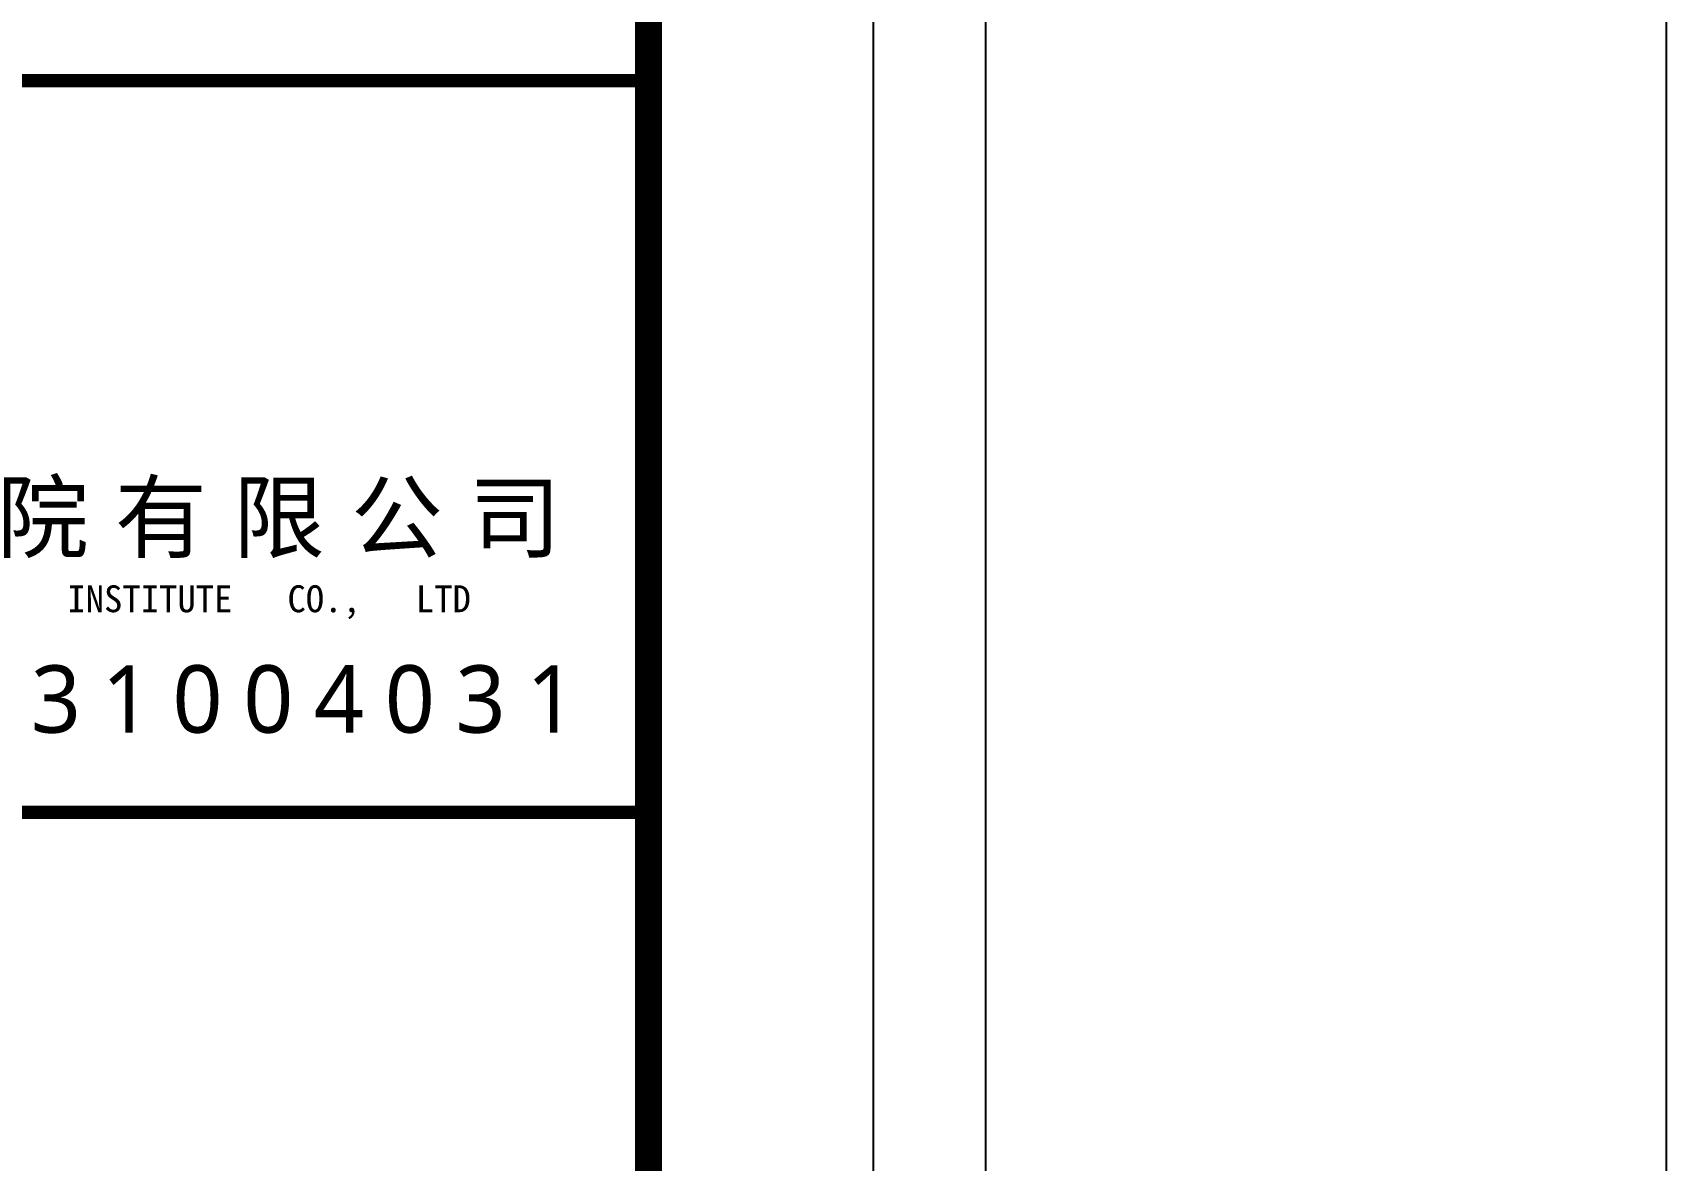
# Model space of a CAD drawing. Header units: millimetres. Extents: x -1048436 to -185795, y -983427 to 400387.
# Drawn here: x -622726 to -611820, y -507511 to -499979 of the extents above; entities that cross this region are included whole.
import ezdxf
from ezdxf.enums import TextEntityAlignment as Align

# ---------------------------------------------------------------- set-up
doc = ezdxf.new("R2010")
doc.units = ezdxf.units.MM
doc.header["$LTSCALE"] = 500
for name, color, linetype in [('2017_11-sheet-LOGO$0$C-SHET-TTLB', 11, 'Continuous'), ('2017_11-sheet-R$0$C-SHET-TTLB', 11, 'Continuous'), ('C-SHET-TTLB', 11, 'Continuous'), ('SPACE', 7, 'Continuous')]:
    doc.layers.add(name, color=color, linetype=linetype)
doc.styles.add('2017_11-sheet-LOGO$0$微软雅黑L', font='')
doc.styles.add('2017_11-sheet-LOGO$0$黑体', font='simhei.ttf')
doc.styles.add('ECADI', font='hzs.shx', dxfattribs={"width": 0.7, "bigfont": 'hztxt.shx'})
doc.styles.get('2017_11-sheet-LOGO$0$微软雅黑L').set_extended_font_data('Microsoft YaHei Light')

# ---------------------------------------------------------------- blocks, each defined once
blk = doc.blocks.new('2017_11-sheet-LOGO', base_point=(415.294, 161.488))
at = {"layer": '2017_11-sheet-LOGO$0$C-SHET-TTLB'}
for points in [[(340.294, 194.064, 0.6, 0.6, 0), (415.262, 194.064, 0.9, 0.9, 0)], [(340.294, 161.488, 0.6, 0.6, 0), (415.294, 161.488, 0.9, 0.9, 0)]]:
    blk.add_lwpolyline(points, format="xyseb", dxfattribs=at)
for s, height, style, p in [('院', 3, '2017_11-sheet-LOGO$0$黑体', (386, 173.129)), ('有', 3, '2017_11-sheet-LOGO$0$黑体', (391.252, 173.129)), ('限', 3, '2017_11-sheet-LOGO$0$黑体', (396.504, 173.129)), ('公', 3, '2017_11-sheet-LOGO$0$黑体', (401.756, 173.129)), ('司', 3, '2017_11-sheet-LOGO$0$黑体', (407.009, 173.129)), ('EAST   CHINA   ARCHITECTURAL   DESIGN   &   RESEARCH   INSTITUTE   CO.,   LTD', 1.2, '2017_11-sheet-LOGO$0$黑体', (344.241, 170.397)), ('3', 3, '2017_11-sheet-LOGO$0$微软雅黑L', (387.515, 165.033)), ('1', 3, '2017_11-sheet-LOGO$0$微软雅黑L', (390.665, 165.033)), ('0', 3, '2017_11-sheet-LOGO$0$微软雅黑L', (393.815, 165.033)), ('0', 3, '2017_11-sheet-LOGO$0$微软雅黑L', (396.965, 165.033)), ('4', 3, '2017_11-sheet-LOGO$0$微软雅黑L', (400.115, 165.033)), ('0', 3, '2017_11-sheet-LOGO$0$微软雅黑L', (403.265, 165.033)), ('3', 3, '2017_11-sheet-LOGO$0$微软雅黑L', (406.415, 165.033)), ('1', 3, '2017_11-sheet-LOGO$0$微软雅黑L', (409.565, 165.033))]:
    blk.add_text(s, height=height, dxfattribs=dict(at, style=style)).set_placement(p)
blk = doc.blocks.new('2017_11-sheet-R', base_point=(415, 5))
at = {"layer": '2017_11-sheet-R$0$C-SHET-TTLB'}
blk.add_blockref('2017_11-sheet-LOGO', (415.294, 161.488), dxfattribs=at)
blk = doc.blocks.new('集团图框A0')
at = {"layer": 'C-SHET-TTLB'}
for points in [[(1015.735, -1212.37), (1015.735, -2063.37), (-183.265, -2063.37), (-183.265, -1212.37)], [(1010.735, -1217.37), (1010.735, -2058.37), (-178.265, -2058.37), (-178.265, -1217.37)]]:
    blk.add_lwpolyline(points, close=True, dxfattribs=at)
at = {"layer": 'C-SHET-TTLB', "const_width": 1.2}
blk.add_lwpolyline([(-159.865, -1227.37), (1000.735, -1227.37), (1000.735, -2048.37), (-159.865, -2048.37)], close=True, dxfattribs=at)
at = {"layer": 'C-SHET-TTLB'}
blk.add_blockref('2017_11-sheet-R', (1000.735, -2048.37), dxfattribs=at)
at = {"color": 2, "style": 'ECADI', "width": 0.7}
for tag, p in [('序号1', (929.61, -1745.727)), ('记要1', (957.804, -1745.747)), ('日期1', (993.147, -1745.56)), ('序号2', (929.61, -1751.611)), ('记要2', (957.804, -1751.631)), ('日期2', (993.147, -1751.444)), ('序号3', (929.61, -1757.475)), ('记要3', (957.804, -1757.494)), ('日期3', (993.147, -1757.307)), ('序号4', (929.61, -1763.359)), ('记要4', (957.804, -1763.379)), ('日期4', (993.147, -1763.191)), ('合作设计单位', (962.411, -1906.598)), ('审定人', (961.73, -1925.589)), ('审核人', (961.73, -1935.075)), ('设计总负责人', (961.73, -1944.833)), ('专业负责人', (961.73, -1955.563)), ('校对人', (961.73, -1965.805)), ('设计人', (961.73, -1975.679)), ('建设单位上', (964.265, -1983.776)), ('建设单位中', (964.265, -1987.736)), ('建设单位下', (964.265, -1991.581)), ('项目名称上', (964.237, -1996.145)), ('项目名称中', (964.237, -2000.227)), ('项目名称下', (964.237, -2004.179)), ('子项', (963.474, -2010.779)), ('图名上', (964.36, -2017.435)), ('图名中', (964.36, -2021.341)), ('图名下', (964.36, -2025.465)), ('工程编号', (946.989, -2031.424)), ('阶段', (983.81, -2031.452)), ('比例', (945.85, -2038.037)), ('专业', (983.607, -2037.819)), ('日期', (945.989, -2044.579)), ('图别、图号', (985.932, -2044.682))]:
    blk.add_attdef(tag, text='', height=3.5, dxfattribs=at).set_placement(p, align=Align.MIDDLE)
blk = doc.blocks.new('A0')
blk.add_blockref('集团图框A0', (-1070456.259, -656962.74))

msp = doc.modelspace()

# ---------------------------------------------------------------- linework, layer by layer
at = {"layer": 'SPACE', "linetype": 'Continuous'}
msp.add_lwpolyline([(-821819.6, -392018.5), (-611819.6, -392018.5), (-611819.6, -540518.5), (-821819.6, -540518.5), (-821819.6, -392018.5)], dxfattribs=at)

# ---------------------------------------------------------------- block references
at = {"xscale": 150, "yscale": 150, "zscale": 150}
msp.add_blockref('A0', (159799713.8, 98323006.5), dxfattribs=at)

doc.saveas('drawing.dxf')
